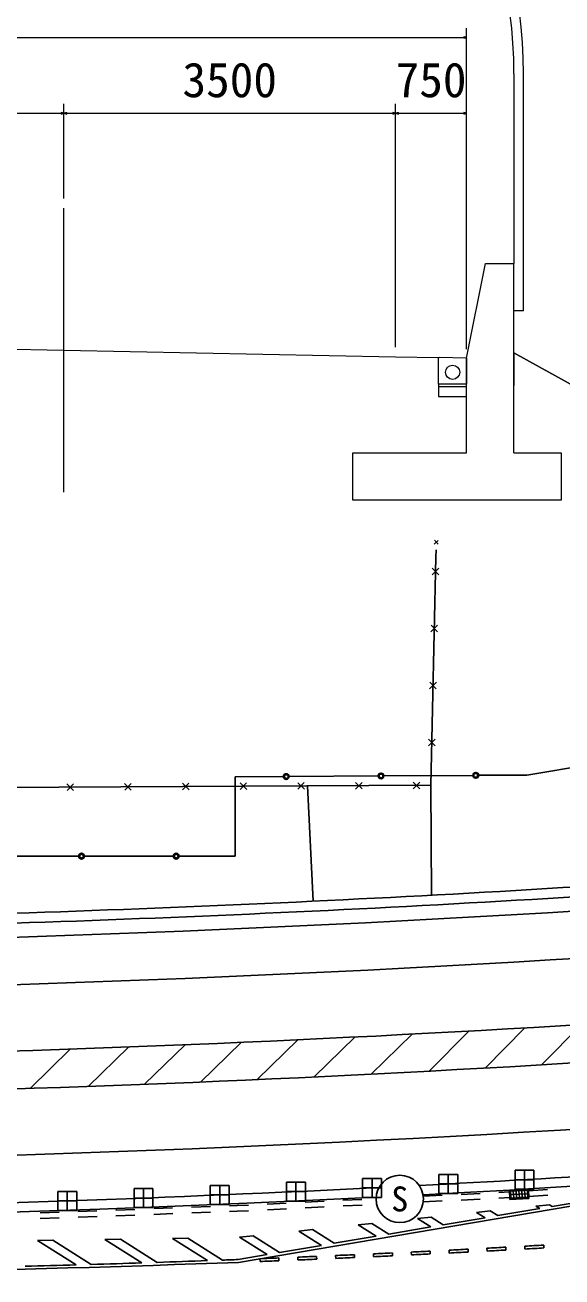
# Model space of a CAD drawing. Units: millimetres, scale not verified. Extents: x 40000 to 680000, y 20000 to 380000.
# Drawn here: x 376546 to 404884, y 272252 to 338347 of the extents above; entities that cross this region are included whole.
import ezdxf
from ezdxf.enums import TextEntityAlignment as Align

# ---------------------------------------------------------------- set-up
doc = ezdxf.new("R2010")
doc.units = ezdxf.units.MM
doc.header["$LTSCALE"] = 1000
doc.linetypes.add('CHAIN', pattern=[18.5, 12, -1.5, 3.5, -1.5])
for name, color, linetype, lineweight in [('M-BGD', 7, 'Continuous', 25), ('M-BMK', 2, 'CHAIN', 13), ('M-BMK-OTRS', 5, 'Continuous', 25), ('M-BMK-ROW', 30, 'Continuous', 25), ('M-STR-HTXT', 7, 'Continuous', 13), ('M-STR-STRC', 7, 'Continuous', 25)]:
    doc.layers.add(name, color=color, linetype=linetype, lineweight=lineweight)
doc.styles.add('ＭＳ ゴシック', font='')
doc.styles.get('ＭＳ ゴシック').set_extended_font_data('MS Gothic')

msp = doc.modelspace()

# ---------------------------------------------------------------- linework, layer by layer
at = {"layer": 'M-BGD'}
for p, q in [((398354, 311141), (398148, 310948)), ((398348, 310942), (398154, 311146)), ((398240, 310647), (398229, 310250)), ((397963, 298209), (398229, 310250)), ((398033, 309326), (398391, 309669)), ((398041, 309676), (398383, 309319)), ((397967, 306316), (398324, 306658)), ((397975, 306666), (398317, 306308)), ((397900, 303306), (398258, 303648)), ((397908, 303656), (398250, 303298)), ((397834, 300295), (398192, 300637)), ((397842, 300645), (398184, 300287)), ((403028, 298752), (400483, 298736)), ((406626, 299345), (403028, 298752)), ((367519, 298055), (397963, 298209)), ((378760, 298287), (379111, 297938)), ((379110, 298288), (378761, 297937)), ((381804, 298302), (382156, 297954)), ((382154, 298304), (381806, 297952)), ((384848, 298317), (385200, 297969)), ((385198, 298319), (384850, 297967)), ((390184, 298669), (387639, 298653)), ((387639, 294468), (387639, 298653)), ((387893, 298333), (388245, 297984)), ((388243, 298334), (387895, 297983)), ((395184, 298702), (390484, 298671)), ((390937, 298348), (391289, 298000)), ((391287, 298350), (390939, 297998)), ((391749, 292089), (391452, 298176)), ((393982, 298363), (394333, 298015)), ((394332, 298365), (393983, 298013)), ((400183, 298734), (395484, 298703)), ((397026, 298379), (397378, 298031)), ((397376, 298381), (397028, 298029)), ((397963, 298209), (397999, 292407)), ((374676, 294468), (379376, 294468)), ((379676, 294468), (384376, 294468)), ((384676, 294468), (387639, 294468)), ((405909, 285581), (403806, 283451)), ((391807, 282811), (393961, 284918)), ((394818, 282958), (396980, 285073)), ((399971, 285234), (397881, 283117)), ((400826, 283279), (402922, 285402)), ((376815, 282205), (378936, 284279)), ((379880, 282311), (382007, 284392)), ((384989, 284510), (382854, 282423)), ((385812, 282543), (387952, 284636)), ((390952, 284773), (388805, 282672)), ((393326, 276300), (394325, 276350)), ((397566, 276513), (398565, 276563)), ((399562, 276313), (400561, 276363)), ((399564, 276613), (400563, 276663)), ((401559, 276413), (402136, 276442)), ((401561, 276714), (402118, 276742)), ((402112, 276841), (403111, 276899)), ((402142, 276342), (402112, 276843)), ((402142, 276342), (403140, 276400)), ((402166, 276776), (403065, 276828)), ((402187, 276417), (402166, 276776)), ((402177, 276597), (403075, 276649)), ((402187, 276417), (403086, 276469)), ((402337, 276426), (402316, 276785)), ((402487, 276434), (402466, 276794)), ((402637, 276443), (402616, 276802)), ((402786, 276451), (402765, 276811)), ((402936, 276460), (402915, 276820)), ((403086, 276469), (403065, 276828)), ((403140, 276400), (403111, 276901)), ((403117, 276799), (404115, 276863)), ((403134, 276499), (404132, 276564)), ((377340, 275638), (378339, 275675)), ((379339, 275712), (380338, 275748)), ((381337, 275785), (382337, 275821)), ((383336, 275858), (384335, 275894)), ((385335, 275931), (386334, 275968)), ((385343, 275631), (386342, 275668)), ((387333, 276004), (387735, 276019)), ((387341, 275704), (387748, 275719)), ((387735, 276019), (388332, 276049)), ((387748, 275719), (388340, 275749)), ((389331, 276099), (390330, 276149)), ((389339, 275799), (390338, 275849)), ((391329, 276199), (392327, 276250)), ((391337, 275899), (392335, 275950)), ((393334, 276000), (394333, 276050)), ((397565, 276212), (398563, 276263)), ((377348, 275338), (378347, 275375)), ((379347, 275412), (380346, 275448)), ((381345, 275485), (382345, 275521)), ((383344, 275558), (384343, 275594))]:
    msp.add_line(p, q, dxfattribs=at)
for centre, radius in [((390334, 298670), 150), ((390334, 298670), 120), ((390334, 298670), 100), ((395334, 298702), 150), ((395334, 298702), 120), ((395334, 298702), 100), ((400333, 298735), 150), ((400333, 298735), 120), ((400333, 298735), 100), ((379526, 294468), 150), ((379526, 294468), 120), ((379526, 294468), 100), ((384526, 294468), 150), ((384526, 294468), 120), ((384526, 294468), 100)]:
    msp.add_circle(centre, radius, dxfattribs=at)
for centre, radius, start, end in [((341856, 1332624), 1041730, 271.69193, 274.61267), ((341856, 1332624), 1043000, 268.34659, 275.11448), ((341855, 1332650), 1042277, 271.69197, 274.61263), ((341856, 1332624), 1045500, 268.34659, 275.11448), ((341856, 1332625), 1049002, 270.24343, 275.11448), ((341856, 1332629), 1051006, 270.24297, 275.11446), ((341856, 1332624), 1054500, 268.34659, 275.11448), ((341856, 1332624), 1057001, 273.00965, 274.25188), ((341856, 1332624), 1057001, 271.11083, 272.89434)]:
    msp.add_arc(centre, radius, start, end, dxfattribs=at)
at = {"layer": 'M-BMK'}
msp.add_arc((354562, 1148895), 880000, 267.46517, 280.00081, dxfattribs=at)
at = {"layer": 'M-BMK-OTRS'}
for points in [[(397555, 276593), (400055, 276726), (402112, 276841), (403111, 276899), (408305, 277213), (412463, 277483), (417840, 277857), (420179, 278029)], [(362574, 275330), (365064, 275378), (369586, 275487), (372341, 275562), (373340, 275592), (376790, 275700), (380487, 275829), (383617, 275948), (388246, 276141), (391363, 276283), (395078, 276464)]]:
    msp.add_lwpolyline(points, dxfattribs=at)
at = {"layer": 'M-BMK-ROW'}
for p, q in [((399386, 277662), (398386, 277662)), ((398386, 277662), (398386, 276662)), ((398886, 276662), (398886, 277662)), ((399386, 276662), (399386, 277662)), ((403407, 277888), (402407, 277888)), ((402407, 277888), (402407, 276888)), ((402907, 276888), (402907, 277888)), ((403407, 276888), (403407, 277888)), ((387321, 277080), (386321, 277080)), ((386321, 277080), (386321, 276080)), ((386821, 276080), (386821, 277080)), ((387321, 276080), (387321, 277080)), ((391343, 277259), (390343, 277259)), ((390343, 277259), (390343, 276259)), ((390843, 276259), (390843, 277259)), ((391343, 276259), (391343, 277259)), ((395365, 277453), (394365, 277453)), ((394365, 277453), (394365, 276453)), ((395365, 276953), (394365, 276953)), ((394865, 276453), (394865, 277453)), ((395365, 276453), (395365, 277453)), ((399386, 277162), (398386, 277162)), ((403407, 277388), (402407, 277388)), ((379272, 276768), (378272, 276768)), ((378272, 276768), (378272, 275768)), ((378772, 275768), (378772, 276768)), ((379272, 275768), (379272, 276768)), ((383297, 276916), (382297, 276916)), ((382297, 276916), (382297, 275916)), ((383297, 276416), (382297, 276416)), ((382797, 275916), (382797, 276916)), ((383297, 275916), (383297, 276916)), ((387321, 276580), (386321, 276580)), ((391343, 276759), (390343, 276759)), ((394365, 276453), (395365, 276453)), ((398386, 276662), (399386, 276662)), ((402407, 276888), (403407, 276888)), ((379272, 276268), (378272, 276268)), ((378272, 275768), (379272, 275768)), ((382297, 275916), (383297, 275916)), ((386321, 276080), (387321, 276080)), ((390343, 276259), (391343, 276259))]:
    msp.add_line(p, q, dxfattribs=at)
at = {"layer": 'M-STR-HTXT'}
for p, q in [((399850, 321236), (399850, 338187)), ((357500, 337687), (399700, 337687)), ((399850, 337687), (399700, 337724)), ((399700, 337724), (399700, 337649)), ((399730, 337717), (399700, 337717)), ((399700, 337709), (399760, 337709)), ((399790, 337702), (399700, 337702)), ((399700, 337694), (399820, 337694)), ((399850, 337687), (399700, 337649)), ((399850, 337687), (399700, 337687)), ((399700, 337679), (399820, 337679)), ((399790, 337672), (399700, 337672)), ((399700, 337664), (399760, 337664)), ((399730, 337657), (399700, 337657)), ((402350, 335762), (402350, 325762)), ((402850, 323262), (402850, 335762)), ((378600, 329187), (378600, 334187)), ((396100, 321337), (396100, 334187)), ((399850, 321236), (399850, 334187)), ((361250, 333687), (378450, 333687)), ((378600, 333687), (378450, 333724)), ((378450, 333724), (378450, 333649)), ((378480, 333717), (378450, 333717)), ((378450, 333709), (378510, 333709)), ((378540, 333702), (378450, 333702)), ((378450, 333694), (378570, 333694)), ((378600, 333687), (378450, 333649)), ((378600, 333687), (378450, 333687)), ((378450, 333679), (378570, 333679)), ((378540, 333672), (378450, 333672)), ((378450, 333664), (378510, 333664)), ((378480, 333657), (378450, 333657)), ((378600, 333687), (378750, 333724)), ((378600, 333687), (378750, 333649)), ((378600, 333687), (378750, 333687)), ((378750, 333694), (378630, 333694)), ((378750, 333679), (378630, 333679)), ((378660, 333702), (378750, 333702)), ((378660, 333672), (378750, 333672)), ((378750, 333709), (378690, 333709)), ((378750, 333664), (378690, 333664)), ((378720, 333717), (378750, 333717)), ((378720, 333657), (378750, 333657)), ((378750, 333649), (378750, 333724)), ((378750, 333687), (395950, 333687)), ((396100, 333687), (395950, 333724)), ((395950, 333724), (395950, 333649)), ((395980, 333717), (395950, 333717)), ((395950, 333709), (396010, 333709)), ((396040, 333702), (395950, 333702)), ((395950, 333694), (396070, 333694)), ((396100, 333687), (395950, 333649)), ((396100, 333687), (395950, 333687)), ((395950, 333679), (396070, 333679)), ((396040, 333672), (395950, 333672)), ((395950, 333664), (396010, 333664)), ((395980, 333657), (395950, 333657)), ((396100, 333687), (396250, 333724)), ((396100, 333687), (396250, 333649)), ((396100, 333687), (396250, 333687)), ((396250, 333694), (396130, 333694)), ((396250, 333679), (396130, 333679)), ((396160, 333702), (396250, 333702)), ((396160, 333672), (396250, 333672)), ((396250, 333709), (396190, 333709)), ((396250, 333664), (396190, 333664)), ((396220, 333717), (396250, 333717)), ((396220, 333657), (396250, 333657)), ((396250, 333649), (396250, 333724)), ((396250, 333687), (399700, 333687)), ((399850, 333687), (399700, 333724)), ((399700, 333724), (399700, 333649)), ((399730, 333717), (399700, 333717)), ((399700, 333709), (399760, 333709)), ((399790, 333702), (399700, 333702)), ((399700, 333694), (399820, 333694)), ((399850, 333687), (399700, 333649)), ((399850, 333687), (399700, 333687)), ((399700, 333679), (399820, 333679)), ((399790, 333672), (399700, 333672)), ((399700, 333664), (399760, 333664)), ((399730, 333657), (399700, 333657)), ((378600, 313687), (378600, 328687)), ((399850, 320762), (400850, 325762)), ((400850, 325762), (402350, 325762)), ((402350, 315762), (402350, 325762)), ((402850, 323262), (402350, 323262)), ((361100, 321537), (378600, 321187)), ((378600, 321187), (396100, 320837)), ((396100, 320837), (398375, 320791)), ((398400, 320791), (398374, 320766)), ((398375, 319391), (398375, 320767)), ((399825, 320762), (398400, 320791)), ((399825, 320762), (399850, 320736)), ((399850, 315762), (399850, 320762)), ((399850, 320762), (399850, 320262)), ((399850, 320736), (399850, 319391)), ((402350, 321037), (402350, 319321)), ((409892, 316847), (402350, 321037)), ((402350, 321037), (409892, 316847)), ((399850, 319391), (398375, 319391)), ((398375, 319391), (398375, 319241)), ((399850, 319241), (399850, 319391)), ((393850, 313262), (393850, 315762)), ((393850, 315762), (399850, 315762)), ((402350, 315762), (404850, 315762)), ((404850, 315762), (404850, 313262)), ((404850, 313262), (393850, 313262))]:
    msp.add_line(p, q, dxfattribs=at)
msp.add_lwpolyline([(399850, 319241), (398375, 319241), (398375, 318741), (399850, 318741)], dxfattribs=at)
msp.add_circle((399112, 320014), 375, dxfattribs=at)
for radius in [24750, 25250]:
    msp.add_arc((377600, 335762), radius, 0, 59.02876, dxfattribs=at)
at = {"layer": 'M-STR-STRC'}
for p, q in [((412212, 277147), (387805, 273023)), ((412194, 277296), (404375, 275975)), ((401101, 275739), (400380, 275663)), ((400380, 275663), (400833, 275376)), ((401497, 275489), (401101, 275739)), ((403711, 275863), (401497, 275489)), ((404229, 276067), (403507, 275992)), ((403507, 275992), (403711, 275863)), ((404375, 275975), (404229, 276067)), ((394846, 275082), (394125, 275006)), ((394125, 275006), (395077, 274404)), ((395741, 274516), (394846, 275082)), ((397974, 275411), (397252, 275335)), ((397252, 275335), (397955, 274890)), ((398619, 275002), (397974, 275411)), ((400833, 275376), (398619, 275002)), ((385146, 274298), (384324, 274286)), ((386973, 273142), (385146, 274298)), ((388591, 274426), (387870, 274350)), ((387870, 274350), (389321, 273431)), ((389985, 273544), (388591, 274426)), ((391719, 274754), (390997, 274678)), ((390997, 274678), (392199, 273918)), ((392863, 274030), (391719, 274754)), ((395077, 274404), (392863, 274030)), ((397955, 274890), (395741, 274516)), ((378019, 274194), (377197, 274182)), ((377197, 274182), (379238, 272890)), ((380043, 272913), (378019, 274194)), ((381583, 274246), (380760, 274234)), ((380760, 274234), (382718, 272995)), ((383518, 273021), (381583, 274246)), ((384324, 274286), (386178, 273113)), ((392199, 273918), (389985, 273544)), ((398935, 273517), (398927, 273667)), ((399934, 273568), (399926, 273718)), ((400933, 273621), (400925, 273770)), ((401931, 273674), (401923, 273824)), ((402930, 273729), (402922, 273878)), ((403929, 273784), (403920, 273934)), ((389321, 273431), (387789, 273173)), ((388948, 273068), (388942, 273218)), ((389947, 273108), (389941, 273257)), ((390945, 273149), (390939, 273298)), ((391944, 273191), (391937, 273340)), ((392943, 273234), (392936, 273384)), ((393941, 273278), (393934, 273428)), ((394940, 273324), (394933, 273473)), ((395939, 273370), (395932, 273520)), ((396937, 273418), (396930, 273568)), ((397936, 273467), (397929, 273617))]:
    msp.add_line(p, q, dxfattribs=at)
msp.add_circle((396325, 276371), 1250, dxfattribs=at)
for centre, radius, start, end in [((354541, 1149035), 879894, 267.46512, 280.0011), ((354551, 1148947), 879955, 267.46533, 280.00114), ((354564, 1148792), 880000, 267.46549, 280.00114), ((354574, 1148642), 879999, 267.46549, 280.00114), ((354550, 1148742), 883500, 267.4655, 280.0032), ((354557, 1148894), 883502, 267.46551, 280.00113), ((354542, 1149185), 876643, 272.90216, 272.96752), ((354542, 1149185), 876643, 273.03287, 273.09824), ((354542, 1149185), 876793, 273.03287, 273.09824), ((354542, 1149185), 876643, 273.1636, 273.22897), ((354542, 1149185), 876793, 273.1636, 273.22897), ((354557, 1148893), 876501, 267.4655, 272.1739), ((354557, 1148900), 876358, 271.66651, 271.8415), ((354557, 1148900), 876358, 271.89385, 272.06783), ((354557, 1148900), 876358, 272.11987, 272.17327), ((354542, 1149185), 876793, 272.17412, 272.17445), ((354542, 1149185), 876643, 272.24888, 272.31419), ((354542, 1149185), 876793, 272.24888, 272.31419), ((354542, 1149185), 876643, 272.3795, 272.44481), ((354542, 1149185), 876793, 272.3795, 272.44481), ((354542, 1149185), 876643, 272.51014, 272.57546), ((354542, 1149185), 876793, 272.51014, 272.57546), ((354542, 1149185), 876643, 272.64079, 272.70613), ((354542, 1149185), 876793, 272.64079, 272.70613), ((354542, 1149185), 876643, 272.77147, 272.83682), ((354542, 1149185), 876793, 272.77147, 272.83682), ((354542, 1149185), 876793, 272.90216, 272.96752), ((354557, 1148900), 876358, 271.43782, 271.61386)]:
    msp.add_arc(centre, radius, start, end, dxfattribs=at)

# ---------------------------------------------------------------- texts
at = {"layer": 'M-STR-HTXT', "style": 'ＭＳ ゴシック'}
for s, p in [('3500', (387350, 335453)), ('750', (397975, 335453))]:
    msp.add_text(s, height=1833, dxfattribs=at).set_placement(p, align=Align.MIDDLE_CENTER)
at = {"layer": 'M-STR-STRC', "style": 'ＭＳ ゴシック'}
msp.add_text('S', height=1320, dxfattribs=at).set_placement((396325, 276371), align=Align.MIDDLE_CENTER)

doc.saveas('drawing.dxf')
